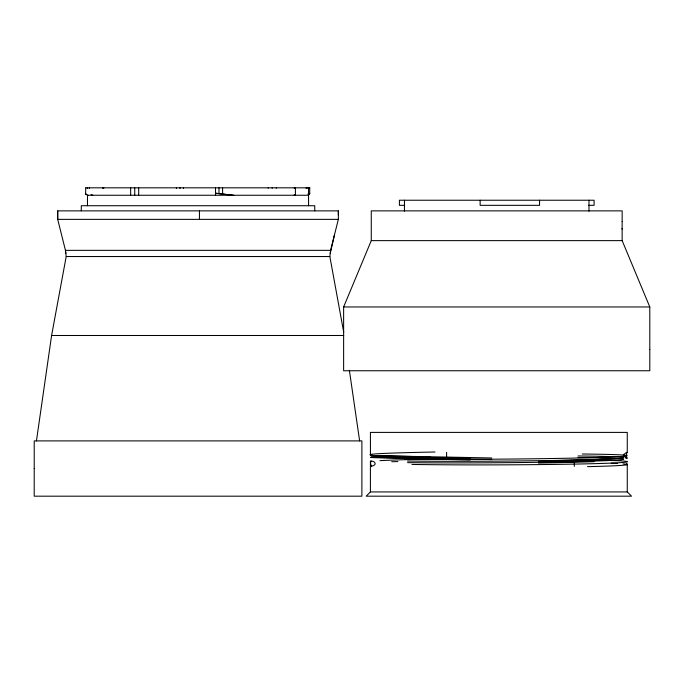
<?xml version="1.0" encoding="UTF-8"?>
<svg xmlns="http://www.w3.org/2000/svg" width="684" height="684" viewBox="0 0 684 684"><rect width="100%" height="100%" fill="white"/><g stroke="black" fill="none" stroke-linecap="round" stroke-linejoin="round"><path stroke-width="1.03" d="M81.293 210.869L81.302 205.722L314.734 205.722L314.751 210.869M308.544 187.818L308.587 205.722M343.736 332.373L329.85 256.534L330.603 250.344L338.349 219.367L338.349 210.869L57.695 210.869L57.704 219.367L65.45 250.344L66.203 256.534L51.599 335.493L36.449 440.898M306.218 188.493L306.218 187.818M87.466 205.722L87.501 195.256M622.158 221.556L622.115 228.285M649.8 349.558L649.8 370.754L343.624 370.754L343.624 306.971L371.267 240.631L371.267 210.869L622.158 210.869L622.158 221.496M85.799 187.818L85.551 194.333L87.937 195.256M330.227 253.439L334.476 234.86M370.412 491.933L366.162 496.182L631.512 496.182L627.262 491.933L370.412 491.933L370.412 461.025L371.121 460.742M626.467 452.492L623.663 454.475L623.663 456.066L627.262 458.28L626.561 457.998L626.655 452.346M308.057 194.555L309.826 193.777L308.116 193.521M309.724 193.863L309.724 187.818M371.121 455.168L370.437 455.39L370.412 432.399L627.262 432.399L627.262 452.611L626.86 452.398M85.714 187.818L309.818 187.818M87.466 195.256L308.587 195.256M404.697 205.337L399.405 205.337L399.405 200.232L594.097 200.232L594.08 205.337L588.71 205.337M338.349 219.367L57.704 219.367L57.695 210.869M371.267 240.631L622.158 240.631L649.8 306.971L649.8 349.498M330.603 250.344L65.442 250.344L65.826 253.439M66.203 256.534L329.85 256.534M343.624 306.971L649.8 306.971M51.599 335.493L343.719 335.493M233.834 195.256L215.511 193.221A111.996 4.095 6.4 0 1 232.261 195.256M626.561 463.581L627.262 463.863L627.262 491.933M349.37 370.275L359.63 440.898M622.124 228.824L622.158 240.631M622.132 229.037L622.115 228.524M338.349 210.869L338.349 215.118M294.274 187.818L294.274 188.28M294.274 194.795L294.274 195.256M268.196 187.818L268.196 188.28M138.681 187.818L138.69 195.256M103.754 187.818L103.754 188.28M588.975 200.232L588.992 211.202M574.321 460.836L574.321 466.42M539.556 200.232L539.556 205.337L480.134 205.337L480.134 200.232M446.601 452.329L446.601 457.912M404.5 200.232L404.432 211.202M307.988 187.818L307.988 188.528M295.42 187.818L295.42 195.256M294.889 187.818L294.889 188.28M294.889 194.795L294.889 195.256M276.259 187.818L276.259 188.28M272.164 187.818L272.164 188.28M222.599 187.818L222.599 193.88M218.974 187.818L218.974 193.538M215.511 187.818L215.511 195.256M199.446 210.869L199.446 219.367M183.406 187.818L183.406 188.493M180.003 187.818L180.003 188.536M176.429 187.818L176.429 188.57M134.739 187.818L134.739 195.256M130.653 187.818L130.653 195.256M103.275 187.818L103.275 188.28M102.891 187.818L102.891 188.28M89.442 187.818L89.442 188.545M87.603 187.818L87.603 188.587M582.289 454.005A128.481 2.556 -0.4 0 1 591.711 457.639A128.481 2.556 -0.4 0 1 405.022 459.049M576.757 459.751A128.481 2.702 -0.2 0 1 597.32 463.572A128.481 2.702 -0.2 0 1 411.93 464.445M622.679 458.323A128.481 2.129 -0.8 0 1 557.648 460.52M623.047 463.897A128.481 2.702 -0.2 0 1 587.488 466.659M391.71 461.734A128.481 2.702 0.2 0 1 397.883 461.572M372.301 455.151A128.481 2.556 -0.4 0 1 435.033 452.013M379.936 460.648A128.481 1.727 -0.9 0 1 461.153 458.306M430.245 456.921A128.481 0.427 1.2 0 1 420.104 456.681M414.085 456.536A128.481 0.427 1.2 0 1 377.577 455.587M578.006 457.57A125.027 2.556 -0.4 0 1 590.138 461.204A125.027 2.556 -0.4 0 1 407.561 462.632M578.006 455.971A125.027 2.556 -0.4 0 1 590.138 459.605A125.027 2.556 -0.4 0 1 407.561 461.042M594.071 460.058A125.027 2.129 -0.8 0 1 538.428 461.469M594.071 461.657A125.027 2.129 -0.8 0 1 538.428 463.059M611.274 463.196A128.481 1.727 0.9 0 1 617.669 463.478M626.895 457.758A128.481 2.556 0.4 0 1 625.398 457.989M470.122 458.365A125.027 0.427 1.2 0 1 374.353 455.843A125.027 0.427 1.2 0 1 491.745 457.989M470.122 459.964A125.027 0.427 1.2 0 1 374.353 457.434A125.027 0.427 1.2 0 1 491.745 459.588M92.793 195.256A111.8 12.56 2.1 0 1 91.126 194.555M85.62 194.341A3.942 0.445 2.1 0 1 86.492 194.025M34.217 468.54L34.209 496.182L361.887 496.182L361.887 440.898L34.217 440.898L34.217 468.54M371.498 466.257C366.872 456.151 381.621 463.889 371.498 466.257"/></g></svg>
